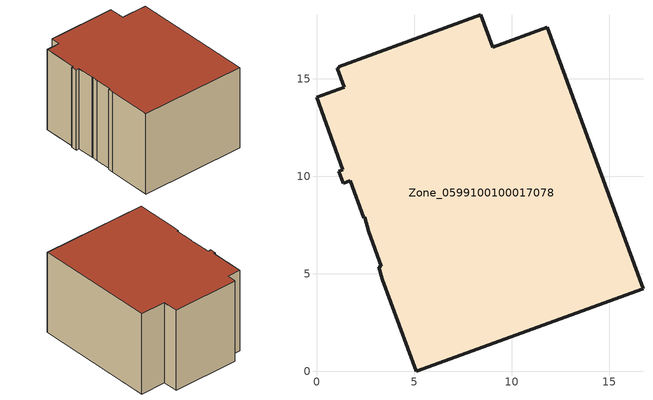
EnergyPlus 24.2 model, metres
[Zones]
Zone_0599100100017078
 floor ground (C_G): 1.72,9.79 1.36,9.65 1.14,10.26 1.35,10.34 0,14.05 1.43,14.58 1.07,15.54 1.17,15.57 1.15,15.64 8.41,18.3 9.03,16.62 11.84,17.65 16.74,4.23 5.12,0 3.38,4.74 3.2,5.36 3.32,5.41 2.68,7.16 2.47,7.9 2.41,7.89 z0
 wall outside (C_F): 16.74,4.23 11.84,17.65 9.03,16.62 8.41,18.3 1.15,15.64 1.17,15.57 1.07,15.54 1.43,14.58 0,14.05 1.35,10.34 1.14,10.26 1.36,9.65 1.72,9.79 2.41,7.89 2.47,7.9 2.68,7.16 3.32,5.41 3.2,5.36 3.38,4.74 5.12,0 16.74,4.23 z0:9.71
 roof outside (C_R): 1.72,9.79 2.41,7.89 2.47,7.9 2.68,7.16 3.32,5.41 3.2,5.36 3.38,4.74 5.12,0 16.74,4.23 11.84,17.65 9.03,16.62 8.41,18.3 1.15,15.64 1.17,15.57 1.07,15.54 1.43,14.58 0,14.05 1.35,10.34 1.14,10.26 1.36,9.65 z9.71
[BUILDING]
Pand.0599100100017078: North Axis=0; Terrain=City; Loads Convergence Tolerance Value=0.04; Temperature Convergence Tolerance Value=0.4; Solar Distribution=FullExterior; Maximum Number of Warmup Days=25; Minimum Number of Warmup Days=1
[Site:Location]
Rotterdam.The.Hague.AP_ZH_NLD Design_Conditions: Latitude=51.96; Longitude=4.45; Time Zone=1; Elevation=-4.5
[SITE:GROUNDTEMPERATURE:BUILDINGSURFACE]
18, 18, 18, 18, 18, 18, 18, 18, 18, 18, 18, 18
[MATERIAL] Thermal Absorptance=0.9; Solar Absorptance=0.7; Visible Absorptance=0.7
Name | Roughness | Thickness | Conductivity | Density | Specific Heat
G.D.2015-2018 | MediumSmooth | 0.15 | 0.0428571 | 540 | 1210
F.D.2015-2018 | Rough | 0.3 | 0.0666667 | 1920 | 840
R.D.2015-2018 | MediumRough | 0.2 | 0.0333333 | 1500 | 1000
[CONSTRUCTION]
C_G: G.D.2015-2018
C_F: F.D.2015-2018
C_R: R.D.2015-2018
[ZONE]
Zone_0599100100017078: Type=1; Multiplier=1; Ceiling Height=Autocalculate; Volume=Autocalculate; Floor Area=autocalculate; Part of Total Floor Area=Yes
[ZONEINFILTRATION:DESIGNFLOWRATE]
Infil_Zone_0599100100017078: Zone or ZoneList or Space or SpaceList=Zone_0599100100017078; Schedule=AlwaysOn; Design Flow Rate Calculation Method=Flow/Area; Flow Rate per Floor Area=0.0021; Constant Term Coefficient=1; Temperature Term Coefficient=0; Velocity Term Coefficient=0; Velocity Squared Term Coefficient=0
[HVACTEMPLATE:ZONE:IDEALLOADSAIRSYSTEM]
Zone_0599100100017078: Maximum Heating Supply Air Temperature=50; Minimum Cooling Supply Air Temperature=13; Maximum Heating Supply Air Humidity Ratio=0.0156; Minimum Cooling Supply Air Humidity Ratio=0.0077; Heating Limit=NoLimit; Cooling Limit=NoLimit; Dehumidification Control Type=ConstantSensibleHeatRatio; Cooling Sensible Heat Ratio=0.7; Dehumidification Setpoint=60; Humidification Control Type=None; Humidification Setpoint=30; Outdoor Air Method=None; Outdoor Air Flow Rate per Person=0.00944; Outdoor Air Flow Rate per Zone Floor Area=0; Outdoor Air Flow Rate per Zone=0; Demand Controlled Ventilation Type=None; Outdoor Air Economizer Type=NoEconomizer; Heat Recovery Type=None; Sensible Heat Recovery Effectiveness=0.7; Latent Heat Recovery Effectiveness=0.65
[ZONECONTROL:THERMOSTAT]
ThermostatControl_Zone_0599100100017078: Zone or ZoneList=Zone_0599100100017078; Control Type Schedule=DualSetpointControlType; Control 1=Thermostat_Zone_0599100100017078; Temperature Difference Between Cutout And Setpoint=0
[THERMOSTATSETPOINT:DUALSETPOINT]
Thermostat_Zone_0599100100017078: Heating Setpoint Temperature Schedule=HeatingSetpoint_Zone_0599100100017078; Cooling Setpoint Temperature Schedule=CoolingSetpoint_Zone_0599100100017078
[SCHEDULE:COMPACT]
HeatingSetpoint_Zone_0599100100017078: Through: 12/31, For: AllDays, Until: 24:00, 21
CoolingSetpoint_Zone_0599100100017078: Through: 12/31, For: AllDays, Until: 24:00, 24
DualSetpointControlType: Through: 12/31, For: AllDays, Until: 24:00, 4
AlwaysOn: Through: 12/31, For: AllDays, Until: 24:00, 1
